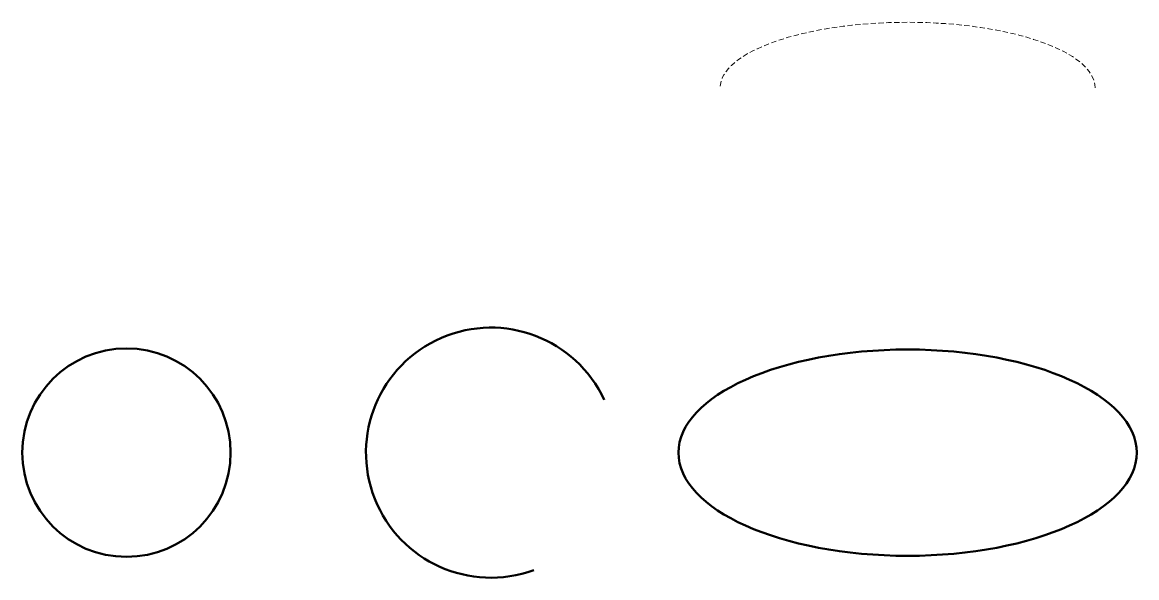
# Model space of a CAD drawing. Extents: x 10 to 117, y 8 to 61.
import ezdxf

# ---------------------------------------------------------------- set-up
doc = ezdxf.new("R2010")
doc.units = 0
doc.linetypes.add('DASHED', pattern=[0.75, 0.5, -0.25])
doc.layers.add('Construction', color=2, linetype='DASHED', lineweight=13)
doc.layers.add('Walls', color=5, linetype='CONTINUOUS', lineweight=50)

msp = doc.modelspace()

# ---------------------------------------------------------------- linework, layer by layer
at = {"layer": 'Construction'}
msp.add_ellipse((95, 55), major_axis=(18, 0), ratio=0.35, start_param=0, end_param=3.14159, dxfattribs=at)
at = {"layer": 'Walls'}
msp.add_circle((20, 20), 10, dxfattribs=at)
msp.add_arc((55, 20), 12, 25, 290, dxfattribs=at)
msp.add_ellipse((95, 20), major_axis=(22, 0), ratio=0.45, dxfattribs=at)

doc.saveas('drawing.dxf')
